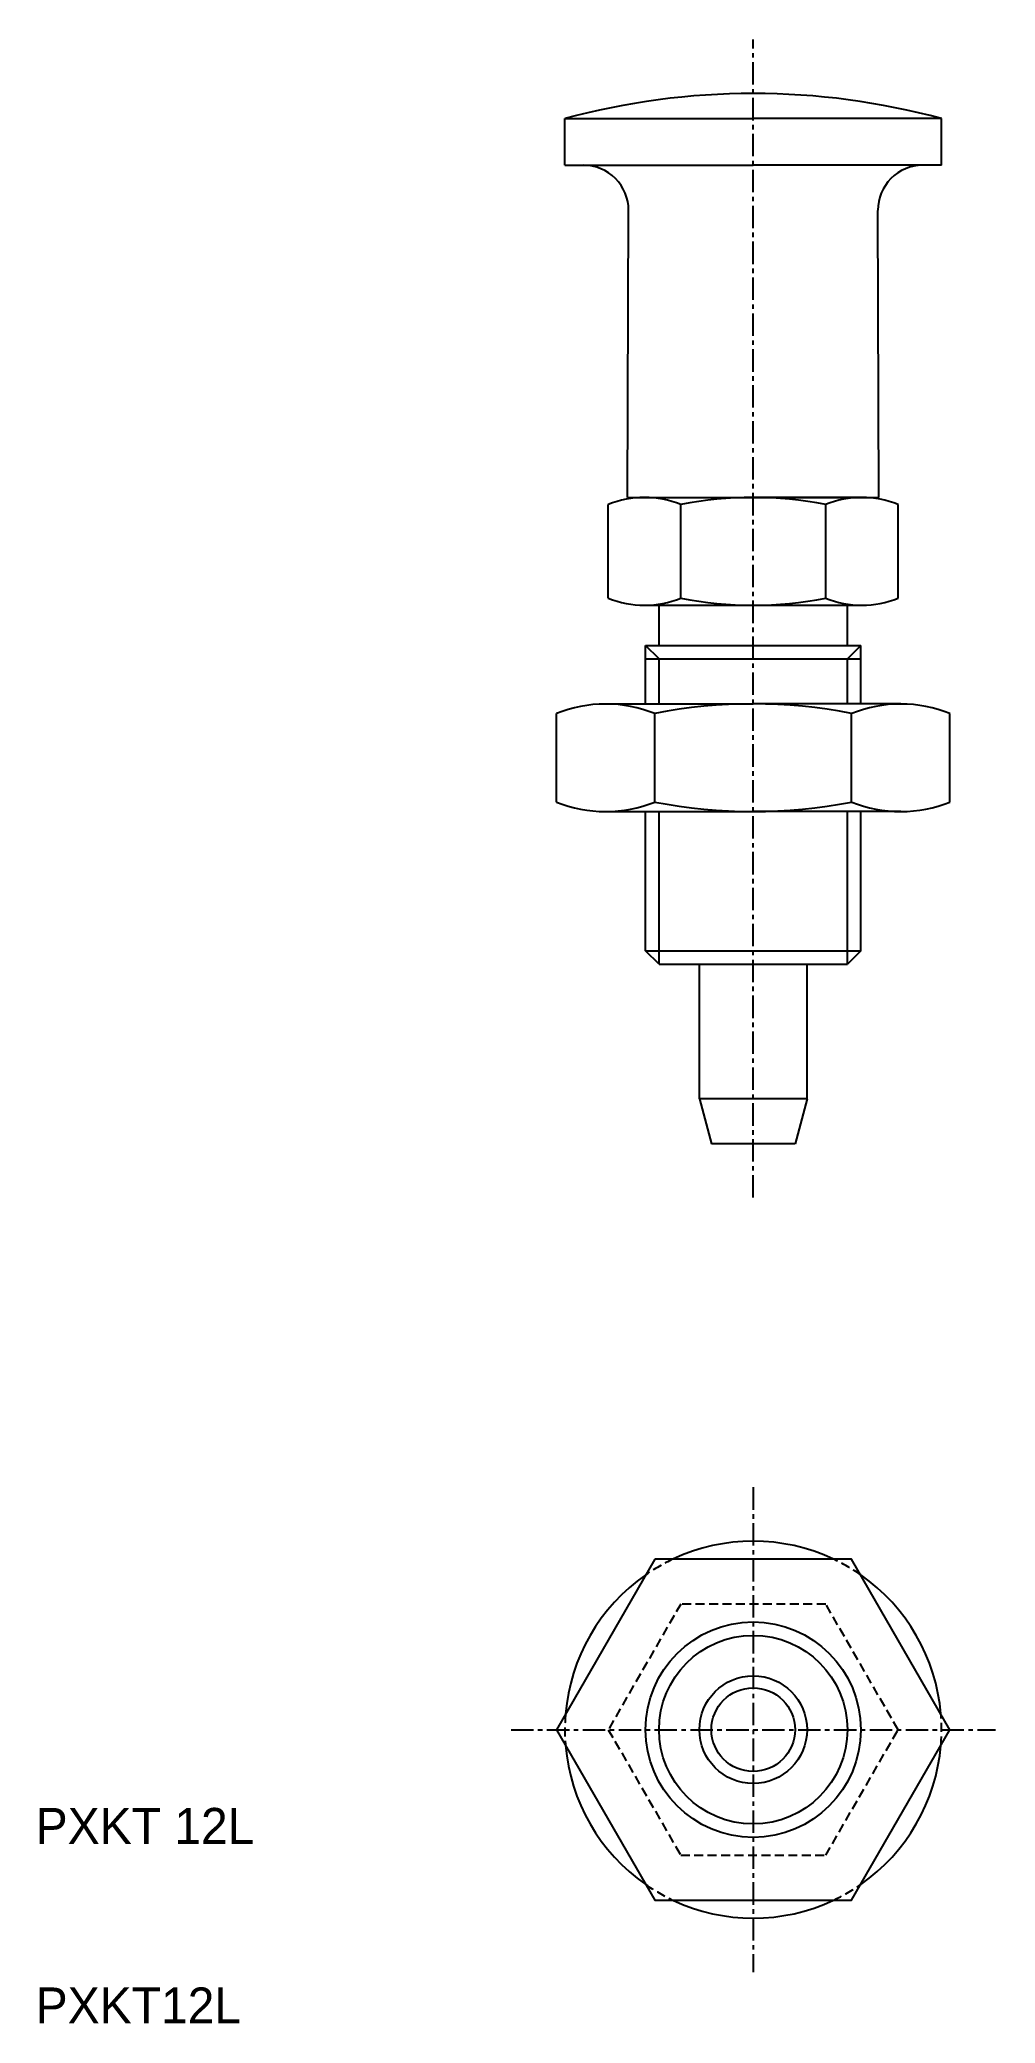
# Model space of a CAD drawing. Extents: x 162 to 215, y 240 to 350.
import ezdxf

# ---------------------------------------------------------------- set-up
doc = ezdxf.new("R2010")
doc.units = 0
doc.linetypes.add('CENTER', pattern=[2, 1.25, -0.25, 0.25, -0.25])
doc.linetypes.add('DASHED', pattern=[0.75, 0.5, -0.25])
doc.layers.get('0').update_dxf_attribs({"linetype": 'CONTINUOUS'})
doc.layers.add('CENTER', color=1, linetype='CENTER')

msp = doc.modelspace()

# ---------------------------------------------------------------- linework, layer by layer
at = {"color": 7, "linetype": 'CONTINUOUS'}
for p, q in [((191.4, 346.09), (201.9, 346.09)), ((191.4, 343.49), (191.4, 346.09)), ((212.4, 346.09), (201.9, 346.09)), ((212.4, 343.49), (212.4, 346.09)), ((191.4, 343.49), (192.45, 343.49)), ((192.45, 343.49), (201.9, 343.49)), ((211.35, 343.49), (201.9, 343.49)), ((212.4, 343.49), (211.35, 343.49)), ((194.9, 324.99), (194.95, 340.98)), ((208.9, 324.99), (208.85, 340.98)), ((194.9, 324.99), (208.9, 324.99)), ((195.84, 324.99), (201.9, 324.99)), ((207.96, 324.99), (201.9, 324.99)), ((193.82, 319.38), (193.82, 324.6)), ((197.86, 319.38), (197.86, 324.6)), ((205.94, 319.38), (205.94, 324.6)), ((209.98, 319.38), (209.98, 324.6)), ((195.84, 318.99), (201.9, 318.99)), ((196.65, 316.74), (196.65, 318.99)), ((201.9, 318.99), (207.96, 318.99)), ((207.15, 316.74), (207.15, 318.99)), ((195.9, 313.49), (195.9, 316.74)), ((195.9, 316.74), (207.9, 316.74)), ((207.9, 313.49), (207.9, 316.74)), ((195.9, 315.99), (207.9, 315.99)), ((190.93, 308.02), (190.93, 312.96)), ((193.67, 313.49), (201.9, 313.49)), ((196.42, 308.02), (196.42, 312.96)), ((210.13, 313.49), (201.9, 313.49)), ((207.38, 308.02), (207.38, 312.96)), ((212.87, 308.02), (212.87, 312.96)), ((193.67, 307.49), (201.9, 307.49)), ((195.9, 299.74), (195.9, 307.49)), ((210.13, 307.49), (201.9, 307.49)), ((207.9, 299.74), (207.9, 307.49)), ((196.65, 298.99), (195.9, 299.74)), ((195.9, 299.74), (207.9, 299.74)), ((207.9, 299.74), (207.15, 298.99)), ((196.65, 298.99), (207.15, 298.99)), ((198.9, 291.49), (198.9, 298.99)), ((204.9, 291.49), (204.9, 298.99)), ((204.9, 291.49), (198.9, 291.49)), ((198.9, 291.49), (199.57, 288.99)), ((204.9, 291.49), (204.23, 288.99)), ((204.23, 288.99), (199.57, 288.99))]:
    msp.add_line(p, q, dxfattribs=at)
at = {"color": 3, "linetype": 'CONTINUOUS'}
for p, q in [((196.65, 315.99), (195.9, 316.74)), ((207.15, 315.99), (207.9, 316.74)), ((196.65, 313.49), (196.65, 315.99)), ((207.15, 313.49), (207.15, 315.99)), ((196.65, 298.99), (196.65, 307.49)), ((207.15, 298.99), (207.15, 307.49))]:
    msp.add_line(p, q, dxfattribs=at)
at = {"color": 7, "linetype": 'CONTINUOUS'}
msp.add_lwpolyline([(196.42, 265.85), (190.93, 256.35), (196.42, 246.85), (207.38, 246.85), (212.87, 256.35), (207.38, 265.85)], close=True, dxfattribs=at)
at = {"color": 3, "linetype": 'DASHED'}
msp.add_lwpolyline([(197.86, 263.35), (193.82, 256.35), (197.86, 249.35), (205.94, 249.35), (209.98, 256.35), (205.94, 263.35)], close=True, dxfattribs=at)
at = {"color": 7, "linetype": 'CONTINUOUS'}
for radius in [6, 5.25, 3, 2.33]:
    msp.add_circle((201.9, 256.35), radius, dxfattribs=at)
for centre, radius, start, end in [((201.9, 307.41), 40.08, 90, 105.1893), ((201.9, 307.41), 40.08, 74.8107, 90), ((192.45, 340.99), 2.5, 359.8209, 90), ((211.35, 340.99), 2.5, 90, 180.1791), ((195.84, 319.59), 5.4, 68.0126, 111.9874), ((201.9, 303.99), 21, 78.9042, 101.0958), ((207.96, 319.59), 5.4, 68.0126, 111.9874), ((195.84, 324.39), 5.4, 248.0126, 291.9874), ((201.9, 339.99), 21, 258.9042, 281.0958), ((207.96, 324.39), 5.4, 248.0126, 291.9874), ((193.67, 306.16), 7.32, 90, 111.9874), ((193.67, 306.16), 7.32, 68.0126, 90), ((201.9, 284.99), 28.5, 78.9042, 101.0958), ((210.13, 306.16), 7.32, 90, 111.9874), ((210.13, 306.16), 7.32, 68.0126, 90), ((193.67, 314.81), 7.32, 248.0126, 270), ((193.67, 314.81), 7.32, 270, 291.9874), ((201.9, 335.99), 28.5, 258.9042, 281.0958), ((210.13, 314.81), 7.32, 248.0126, 270), ((210.13, 314.81), 7.32, 270, 291.9874), ((201.9, 256.35), 10.5, 64.7912, 115.2088), ((201.9, 256.35), 10.5, 124.7912, 175.2088), ((201.9, 256.35), 10.5, 4.7912, 55.2088), ((201.9, 256.35), 10.5, 184.7912, 235.2088), ((201.9, 256.35), 10.5, 304.7912, 355.2088), ((201.9, 256.35), 10.5, 244.7912, 295.2088)]:
    msp.add_arc(centre, radius, start, end, dxfattribs=at)
at = {"color": 3, "linetype": 'DASHED'}
for start, end in [(115.2088, 124.7912), (55.2088, 64.7912), (175.2088, 184.7912), (355.2088, 4.7912), (235.2088, 244.7912), (295.2088, 304.7912)]:
    msp.add_arc((201.9, 256.35), 10.5, start, end, dxfattribs=at)
at = {"layer": 'CENTER', "color": 1, "linetype": 'CENTER'}
for p, q in [((201.9, 285.99), (201.9, 350.49)), ((201.9, 269.85), (201.9, 242.85)), ((188.4, 256.35), (215.4, 256.35))]:
    msp.add_line(p, q, dxfattribs=at)

# ---------------------------------------------------------------- texts
at = {"color": 7, "linetype": 'CONTINUOUS'}
for s, p in [('PXKT 12L', (161.9, 249.99)), ('PXKT12L', (161.9, 239.99))]:
    msp.add_text(s, height=2, dxfattribs=at).set_placement(p)

doc.saveas('drawing.dxf')
